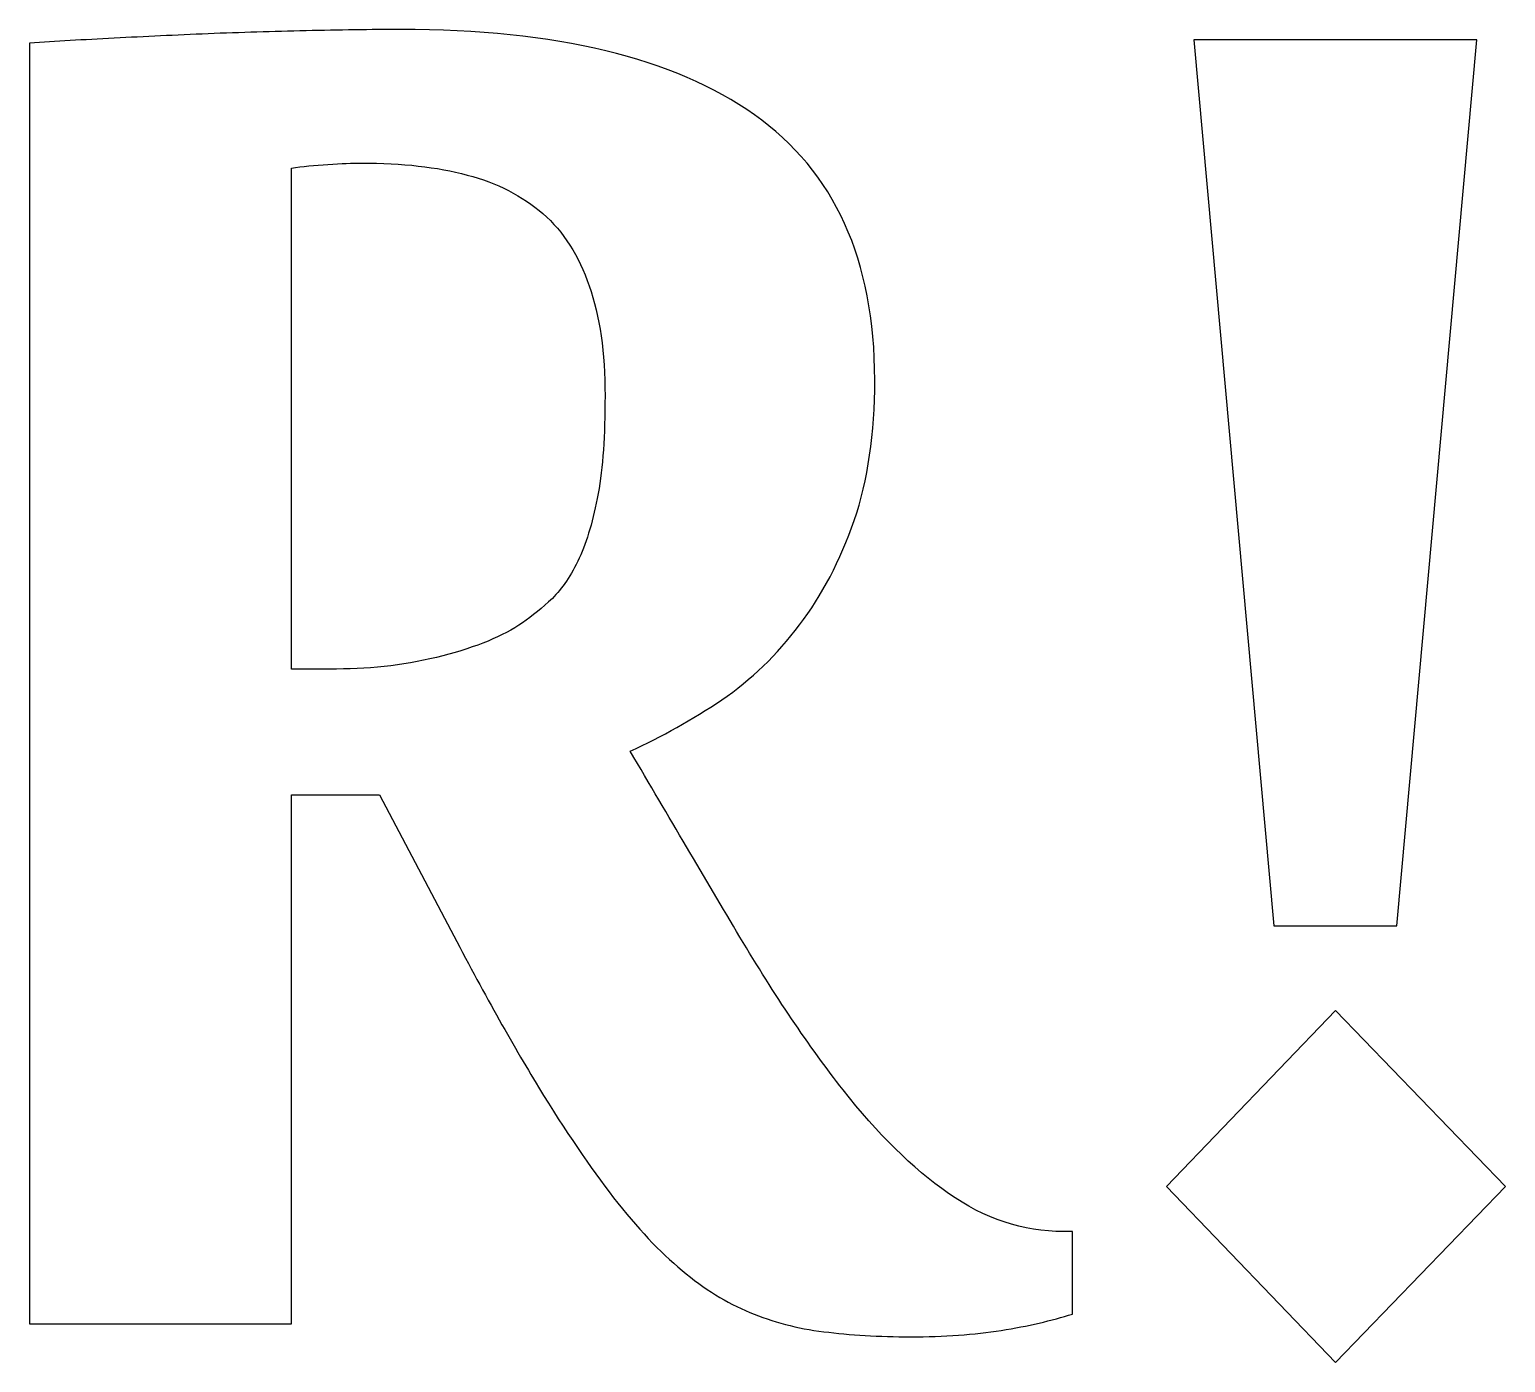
# Model space of a CAD drawing. Header units: millimetres. Extents: x -127 to 127, y -90 to 89.
# Drawn here: x 48.89 to 63.48, y -57.19 to -44.01 of the extents above; entities that cross this region are included whole.
import ezdxf

# ---------------------------------------------------------------- set-up
doc = ezdxf.new("R2010")
doc.units = ezdxf.units.MM
doc.header["$MEASUREMENT"] = 0
doc.layers.add('Layer 1', color=7, linetype='Continuous')

msp = doc.modelspace()

# ---------------------------------------------------------------- linework, layer by layer
at = {"layer": 'Layer 1'}
for points, knots in [([(52.3456, -51.5795), (52.3456, -51.5795), (51.4778, -51.5795), (51.4778, -51.5795), (51.4778, -51.5795), (51.4778, -51.5795), (51.4778, -56.8119), (51.4778, -56.8119), (51.4778, -56.8119), (51.4778, -56.8119), (48.887, -56.8119), (48.887, -56.8119), (48.887, -56.8119), (48.887, -56.8119), (48.887, -44.1458), (48.887, -44.1458), (48.887, -44.1458), (49.1452, -44.1288), (49.4204, -44.1119), (49.7252, -44.095), (49.7252, -44.095), (50.0258, -44.0823), (50.3348, -44.0653), (50.6523, -44.0526), (50.6523, -44.0526), (50.974, -44.0399), (51.2958, -44.0315), (51.6217, -44.023), (51.6217, -44.023), (51.9477, -44.0145), (52.261, -44.0103), (52.5573, -44.0103), (52.5573, -44.0103), (54.094, -44.0103), (55.2582, -44.2897), (56.054, -44.8527), (56.054, -44.8527), (56.8457, -45.4158), (57.2436, -46.2878), (57.2436, -47.4774), (57.2436, -47.4774), (57.2436, -48.0066), (57.1759, -48.468), (57.0404, -48.8659), (57.0404, -48.8659), (56.9007, -49.2639), (56.7229, -49.6068), (56.4985, -49.8989), (56.4985, -49.8989), (56.2784, -50.1952), (56.0202, -50.4407), (55.7323, -50.6397), (55.7323, -50.6397), (55.4402, -50.8344), (55.1396, -51.0038), (54.8264, -51.1477), (54.8264, -51.1477), (55.2074, -51.7954), (55.5672, -52.4092), (55.9101, -52.985), (55.9101, -52.985), (56.253, -53.5607), (56.5917, -54.0645), (56.9303, -54.4963), (56.9303, -54.4963), (57.269, -54.9281), (57.6161, -55.271), (57.9717, -55.5207), (57.9717, -55.5207), (58.3273, -55.7705), (58.7083, -55.8975), (59.1105, -55.8975), (59.1105, -55.8975), (59.1105, -55.8975), (59.1994, -55.8975), (59.1994, -55.8975), (59.1994, -55.8975), (59.1994, -55.8975), (59.1994, -56.7145), (59.1994, -56.7145), (59.1994, -56.7145), (58.992, -56.778), (58.7591, -56.8331), (58.4924, -56.8754), (58.4924, -56.8754), (58.23, -56.9177), (57.9294, -56.9389), (57.5992, -56.9389), (57.5992, -56.9389), (57.2859, -56.9389), (56.9981, -56.922), (56.7398, -56.8881), (56.7398, -56.8881), (56.4774, -56.8585), (56.2361, -56.7907), (56.0075, -56.6976), (56.0075, -56.6976), (55.7789, -56.6045), (55.5587, -56.4648), (55.3386, -56.2827), (55.3386, -56.2827), (55.1185, -56.1007), (54.8941, -55.8636), (54.6613, -55.5631), (54.6613, -55.5631), (54.4327, -55.2667), (54.1829, -54.9027), (53.9204, -54.4709), (53.9204, -54.4709), (53.6537, -54.0348), (53.3659, -53.5184), (53.0526, -52.9172), (53.0526, -52.9172), (53.0526, -52.9172), (52.3456, -51.5795), (52.3456, -51.5795)], [0, 0, 0, 0, 0.0333333, 0.0333333, 0.0333333, 0.0333333, 0.0666667, 0.0666667, 0.0666667, 0.0666667, 0.1, 0.1, 0.1, 0.1, 0.1333333, 0.1333333, 0.1333333, 0.1333333, 0.1666667, 0.1666667, 0.1666667, 0.1666667, 0.2, 0.2, 0.2, 0.2, 0.2333333, 0.2333333, 0.2333333, 0.2333333, 0.2666667, 0.2666667, 0.2666667, 0.2666667, 0.3, 0.3, 0.3, 0.3, 0.3333333, 0.3333333, 0.3333333, 0.3333333, 0.3666667, 0.3666667, 0.3666667, 0.3666667, 0.4, 0.4, 0.4, 0.4, 0.4333333, 0.4333333, 0.4333333, 0.4333333, 0.4666667, 0.4666667, 0.4666667, 0.4666667, 0.5, 0.5, 0.5, 0.5, 0.5333333, 0.5333333, 0.5333333, 0.5333333, 0.5666667, 0.5666667, 0.5666667, 0.5666667, 0.6, 0.6, 0.6, 0.6, 0.6333333, 0.6333333, 0.6333333, 0.6333333, 0.6666667, 0.6666667, 0.6666667, 0.6666667, 0.7, 0.7, 0.7, 0.7, 0.7333333, 0.7333333, 0.7333333, 0.7333333, 0.7666667, 0.7666667, 0.7666667, 0.7666667, 0.8, 0.8, 0.8, 0.8, 0.8333333, 0.8333333, 0.8333333, 0.8333333, 0.8666667, 0.8666667, 0.8666667, 0.8666667, 0.9, 0.9, 0.9, 0.9, 0.9333333, 0.9333333, 0.9333333, 0.9333333, 1, 1, 1, 1]), ([(61.1891, -52.8749), (61.1891, -52.8749), (60.3974, -44.1119), (60.3974, -44.1119), (60.3974, -44.1119), (60.3974, -44.1119), (63.1957, -44.1119), (63.1957, -44.1119), (63.1957, -44.1119), (63.1957, -44.1119), (62.404, -52.8749), (62.404, -52.8749), (62.404, -52.8749), (62.404, -52.8749), (61.1891, -52.8749), (61.1891, -52.8749)], [0, 0, 0, 0, 0.2, 0.2, 0.2, 0.2, 0.4, 0.4, 0.4, 0.4, 0.6, 0.6, 0.6, 0.6, 1, 1, 1, 1]), ([(51.9223, -50.3349), (52.2864, -50.3349), (52.6377, -50.2926), (52.9722, -50.2037), (52.9722, -50.2037), (53.3066, -50.119), (53.5691, -50.0089), (53.7596, -49.8777), (53.7596, -49.8777), (53.8569, -49.81), (53.9585, -49.7295), (54.0559, -49.6364), (54.0559, -49.6364), (54.1533, -49.539), (54.2422, -49.4078), (54.3226, -49.2385), (54.3226, -49.2385), (54.3988, -49.0691), (54.4623, -48.8575), (54.5089, -48.5992), (54.5089, -48.5992), (54.5554, -48.3452), (54.5766, -48.0235), (54.5766, -47.634), (54.5766, -47.634), (54.5766, -47.2065), (54.5258, -46.8424), (54.42, -46.5461), (54.42, -46.5461), (54.3184, -46.2497), (54.166, -46.0084), (53.9628, -45.8306), (53.9628, -45.8306), (53.7596, -45.6571), (53.5098, -45.5258), (53.2135, -45.4496), (53.2135, -45.4496), (52.9171, -45.3692), (52.57, -45.3311), (52.1721, -45.3311), (52.1721, -45.3311), (52.0789, -45.3311), (51.9689, -45.3353), (51.8376, -45.3438), (51.8376, -45.3438), (51.7064, -45.3523), (51.5836, -45.365), (51.4778, -45.3819), (51.4778, -45.3819), (51.4778, -45.3819), (51.4778, -50.3349), (51.4778, -50.3349), (51.4778, -50.3349), (51.4778, -50.3349), (51.9223, -50.3349), (51.9223, -50.3349)], [0, 0, 0, 0, 0.0666667, 0.0666667, 0.0666667, 0.0666667, 0.1333333, 0.1333333, 0.1333333, 0.1333333, 0.2, 0.2, 0.2, 0.2, 0.2666667, 0.2666667, 0.2666667, 0.2666667, 0.3333333, 0.3333333, 0.3333333, 0.3333333, 0.4, 0.4, 0.4, 0.4, 0.4666667, 0.4666667, 0.4666667, 0.4666667, 0.5333333, 0.5333333, 0.5333333, 0.5333333, 0.6, 0.6, 0.6, 0.6, 0.6666667, 0.6666667, 0.6666667, 0.6666667, 0.7333333, 0.7333333, 0.7333333, 0.7333333, 0.8, 0.8, 0.8, 0.8, 0.8666667, 0.8666667, 0.8666667, 0.8666667, 1, 1, 1, 1]), ([(61.7987, -53.7131), (61.7987, -53.7131), (63.4793, -55.453), (63.4793, -55.453), (63.4793, -55.453), (63.4793, -55.453), (61.7987, -57.1929), (61.7987, -57.1929), (61.7987, -57.1929), (61.7987, -57.1929), (60.1265, -55.453), (60.1265, -55.453), (60.1265, -55.453), (60.1265, -55.453), (61.7987, -53.7131), (61.7987, -53.7131)], [0, 0, 0, 0, 0.2, 0.2, 0.2, 0.2, 0.4, 0.4, 0.4, 0.4, 0.6, 0.6, 0.6, 0.6, 1, 1, 1, 1])]:
    msp.add_open_spline(points, degree=3, knots=knots, dxfattribs=at)

doc.saveas('drawing.dxf')
